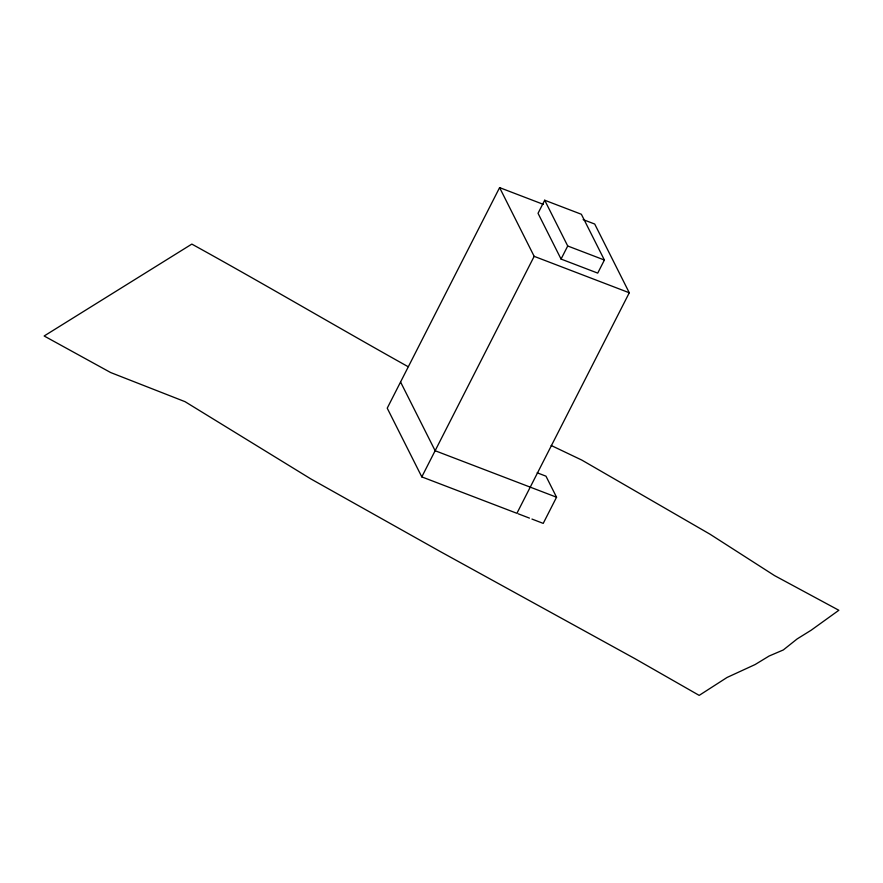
<?xml version="1.0" encoding="UTF-8"?>
<svg xmlns="http://www.w3.org/2000/svg" width="883" height="883" viewBox="0 0 883 883"><rect width="100%" height="100%" fill="white"/><g stroke="black" fill="none" stroke-linecap="round" stroke-linejoin="round"><path stroke-width="1.32" d="M543.299 204.348L499.601 187.615L387.229 408.167L421.798 476.886L516.908 513.31L629.281 292.77L594.712 224.039L583.144 219.613M544.701 200.231L538.034 213.311L561.058 259.072L597.725 273.112L604.391 260.032L581.367 214.271L544.701 200.231L567.725 245.993L604.391 260.032M421.798 476.886L534.171 256.346L499.601 187.615M561.058 259.072L567.725 245.993M537.195 472.802L545.97 476.169L556.555 497.217L543.222 523.387L531.952 519.061M534.171 256.346L629.281 292.77M556.555 497.217L435.131 450.727L400.562 381.997M518.166 513.785L529.447 518.111M551.18 445.474L581.82 460.087L709.987 534.193L774.512 575.584L838.85 610.274L811.19 630.197L797.161 638.917L783.309 649.954L769.093 656.036L755.075 664.568L727.062 677.46L699.181 695.385L634.877 658.63L440.551 551.709L310.706 478.84L185.044 401.677L110.64 372.538L44.15 335.993L191.832 244.094C264.381 284.094 335.717 326.235 408.034 366.644"/></g></svg>
